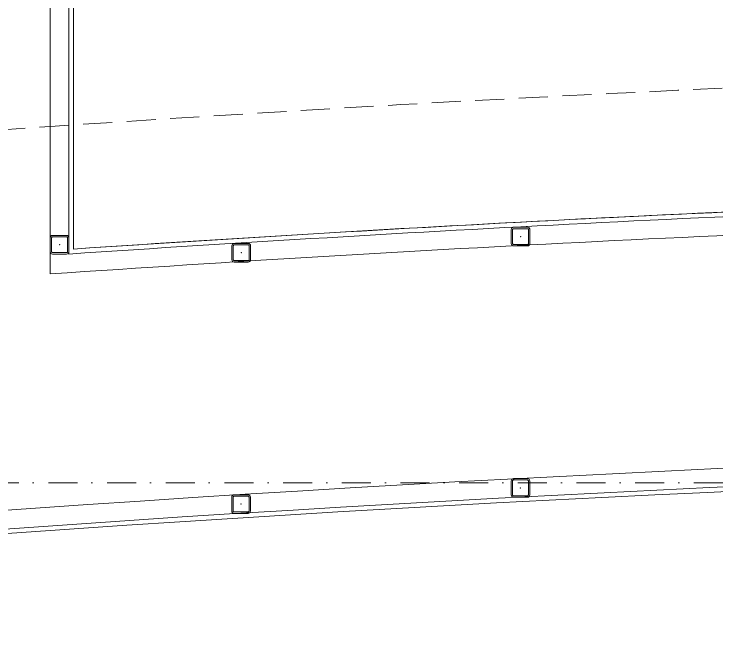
# Model space of a CAD drawing. Extents: x -1299 to 23780, y -3010 to 8106.
# Drawn here: x 10234.7 to 10385.7, y 1953 to 2085.8 of the extents above; entities that cross this region are included whole.
import ezdxf

# ---------------------------------------------------------------- set-up
doc = ezdxf.new("R2010")
doc.units = 0
doc.header["$LTSCALE"] = 25
doc.header["$MEASUREMENT"] = 0
for name, pattern in [('DASHDOT2', [0.5, 0.25, -0.125, 0, -0.125]), ('DOT2', [0.125, 0, -0.125]), ('HIDDEN', [0.375, 0.25, -0.125])]:
    doc.linetypes.add(name, pattern=pattern)
doc.layers.get('0').update_dxf_attribs({"color": 9, "lineweight": 9})
for name, color, linetype, lineweight in [('06D', 9, 'Continuous', 9), ('10', 9, 'Continuous', 9), ('11', 9, 'Continuous', 9), ('20', 9, 'DOT2', 9), ('24', 9, 'DASHDOT2', 9), ('35', 9, 'Continuous', 9)]:
    doc.layers.add(name, color=color, linetype=linetype, lineweight=lineweight)

# ---------------------------------------------------------------- blocks, each defined once
blk = doc.blocks.new('Prf-40x40')
for points in [[(1.5, -2), (-1.5, -2, -0.414214), (-2, -1.5), (-2, 1.5, -0.414214), (-1.5, 2), (1.5, 2, -0.414214), (2, 1.5), (2, -1.5, -0.414214)], [(1.5, -1.7), (-1.5, -1.7, -0.414214), (-1.7, -1.5), (-1.7, 1.5, -0.414214), (-1.5, 1.7), (1.5, 1.7, -0.414214), (1.7, 1.5), (1.7, -1.5, -0.414214)]]:
    blk.add_lwpolyline(points, format="xyb", close=True)
blk.add_point((0, 0))

msp = doc.modelspace()

# ---------------------------------------------------------------- linework, layer by layer
at = {"layer": '06D'}
for points in [[(9997.87, 2008.2), (9997.87, 2008.2, -0.009041), (10222.5, 2028.5), (10222.5, 2235), (10242.5, 2235), (10242.5, 2029.91)], [(10242.5, 2029.91, -0.009432), (10477.5, 2041.66, -0.009196), (10705.5, 2044.57, -0.009229)], [(9997.25, 2013.17), (10003.24, 1958.49, -0.029197), (10724.29, 1994.45, -0.029197)]]:
    msp.add_lwpolyline(points, format="xyb", dxfattribs=at)
at = {"layer": '11'}
for points in [[(10247.5, 2035.27, -0.008074), (10467.5, 2046.51), (10467.5, 2230), (10412.5, 2230), (10412.5, 2240), (10472.5, 2240), (10472.5, 2253), (10482.5, 2253), (10482.5, 2230), (10482.5, 2230), (10482.5, 2046.82, -0.008933), (10705.5, 2049.58, -0.008933)], [(10246.5, 2034.2, -0.008166), (10468.5, 2045.54), (10468.5, 2231), (10413.5, 2231), (10413.5, 2239), (10473.5, 2239), (10473.5, 2252), (10481.5, 2252), (10481.5, 2230), (10481.5, 2045.79, -0.008974), (10705.5, 2048.58, -0.008974)], [(10006.36, 2013.14, -0.008533), (10218.5, 2032.22), (10218.5, 2231), (10143.5, 2231), (10143.5, 2239), (10321.5, 2239), (10321.5, 2231), (10246.5, 2231), (10246.5, 2034.2)], [(9992.28, 2012.62), (9998.81, 1952.98, -0.029399), (10724.25, 1989.45, -0.029399)], [(9993.28, 2012.73), (9999.7, 1954.08, -0.029359), (10724.25, 1990.45, -0.029359)]]:
    msp.add_lwpolyline(points, format="xyb", dxfattribs=at)
msp.add_lwpolyline([(10247.5, 2230), (10247.5, 2035.27)], dxfattribs=at)
at = {"layer": '20', "linetype": 'HIDDEN', "lineweight": 0}
msp.add_lwpolyline([(7129.5, 979.76, -0.152644), (10705.5, 2076.19, -0.10573)], format="xyb", dxfattribs=at)
at = {"layer": '24'}
msp.add_lwpolyline([(6827.5, 1985), (11027.5, 1985)], dxfattribs=at)
at = {"layer": '35'}
msp.add_lwpolyline([(10472.5, 2230), (10472.5, 2046.51, 0.009024), (10247.5, 2035.27), (10247.5, 2230), (10322.5, 2230), (10322.5, 2240), (10412.5, 2240), (10412.5, 2230)], format="xyb", close=True, dxfattribs=at)

# ---------------------------------------------------------------- block references
at = {"layer": '10', "xscale": -1}
for p in [(10343.52, 2037.95), (10244.5, 2036.2), (10283.52, 2034.48), (10343.5, 1983.94), (10283.5, 1980.47)]:
    msp.add_blockref('Prf-40x40', p, dxfattribs=at)

doc.saveas('drawing.dxf')
